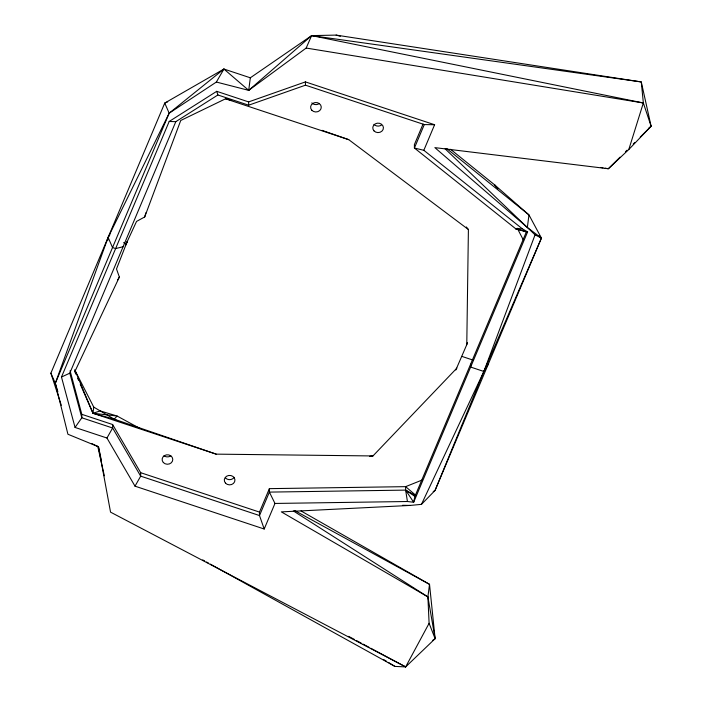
<?xml version="1.0" encoding="UTF-8"?>
<svg xmlns="http://www.w3.org/2000/svg" width="702" height="702" viewBox="0 0 702 702"><rect width="100%" height="100%" fill="white"/><g stroke="black" fill="none" stroke-linecap="round" stroke-linejoin="round"><path stroke-width="1.05" d="M455.817 369.998L466.777 344.656L468.401 229.519L466.356 226.948M456.897 368.102L372.955 455.949L216.198 454.141L92.989 413.285L93.752 407.116L74.658 369.761M61.311 405.308L50.886 373.174L108.108 237.434L169.173 113.18L216.365 82.046L248.71 90.356L250.324 77.799L311.635 35.618L336.118 35.1L641.277 81.932L651.114 126.246L628.799 149.517L608.362 168.743L434.871 147.631L527.351 227.474L535.056 234.837L541.426 238.083L435.047 490.461L421.454 504.361L410.196 505.431L281.344 511.881L427.895 596.893L435.117 638.68L405.651 666.9L394.919 666.409L210.363 564.136M432.441 640.531L435.117 638.68L429.106 623.297L427.895 596.893L429.519 584.336L301.018 510.933M433.213 491.567L435.047 490.461L483.862 371.472L541.426 238.083L527.351 227.474L528.966 214.917L494.489 184.749L450.508 149.272M107.66 240.689L108.108 237.434L164.742 103.071L223.92 69.042L250.324 77.799M415.76 495.296L405.624 486.653L405.633 490.11L413.653 502.263L527.623 231.879L526.351 231.958L414.9 496.384L413.653 502.263L407.423 501.509L274.973 503.448L269.384 492.102L269.375 488.645L405.624 486.653L422.209 480.01M216.198 454.141L114.25 419.182L92.989 413.285L75.202 370.849L119.366 277.062L116.506 268.971L127.141 241.663M125.447 245.56L127.202 241.681M125.377 245.542L136.557 221.411L144.691 216.971L145.902 212.767M466.777 344.656L467.418 342.576M628.799 149.517L643.348 102.966L641.277 81.932L311.635 35.618L248.71 90.356L223.92 69.042L169.173 113.18L55.318 383.283L67.918 434.24L98.473 446.788L101.421 460.617M57.836 391.619L55.318 383.283L108.108 237.434L109.907 234.705M144.691 216.971L180.73 120.49L225.535 98.806L231.678 100.342M535.056 234.837L483.862 371.472L421.454 504.361M274.973 503.448L264.198 529.01L135.012 486.17L106.95 438.022L75.053 427.439L61.478 377.035L169.191 121.472L216.716 91.33L248.622 101.913L305.414 81.897L434.608 124.737L423.832 150.298L522.358 228.826L527.623 231.879L515.768 228.808L414.408 148.025L414.399 144.568L423.052 124.043M75.053 427.439L81.827 417.787L69.805 373.166L175.816 121.665L217.883 94.981L248.692 105.195L305.475 85.179L424.298 124.579L434.608 124.737M264.198 529.01L259.503 515.549L259.486 512.091L269.375 488.645M424.298 124.579L414.408 148.025L423.832 150.298M248.71 90.356L306.169 48.052L311.635 35.618L643.348 102.966L651.114 126.246L640.233 137.065M91.69 443.532L98.473 446.788L110.547 512.144L405.651 666.9L429.106 623.297M106.95 438.022L112.627 428.001L112.618 424.534L81.809 414.32L70.077 370.744M135.012 486.17L140.681 476.149L140.672 472.692L112.618 424.534M216.365 82.046L223.92 69.042M117.69 279.861L119.366 277.062M488.232 364.285L483.862 371.472L470.647 367.058L470.63 364.154M93.752 407.116L114.25 419.182L117.094 416.023L139.926 428.466M620.024 157.16L608.362 168.743L605.133 168.19M625.464 151.746L627.018 150.202M633.23 144.024L634.792 142.48M648.639 128.343L651.114 126.246M61.478 377.035L69.805 373.166M167.725 101.825L164.742 103.071L169.173 113.18M92.989 413.285L100.158 410.907L117.094 416.023L92.989 413.285L80.274 384.231M123.096 246.727L115.619 248.578L112.531 247.543L108.108 237.434M369.691 456.326L372.955 455.949M526.351 231.958L515.768 228.808L522.358 228.826M402.544 505.3L410.196 505.431M169.191 121.472L175.816 121.665M515.768 228.808L519.945 229.431M306.169 48.052L643.348 102.966M600.815 167.453L602.974 167.822M336.118 35.1L340.33 36.285M225.535 98.806L348.754 139.663L468.401 229.519M140.672 472.692L259.486 512.091M461.837 356.379L473.227 360.17M123.552 242.708L126.641 243.761M322.034 130.344L348.754 139.663M114.25 419.182L116.199 420.165M348.631 636.363L354.431 639.469M356.362 640.505L361.197 643.093M363.127 644.129L368.927 647.235M370.858 648.271L405.651 666.9M294.7 510.556L429.519 584.336L435.117 638.68M202.72 559.898L204.633 560.959M206.537 562.012L208.45 563.074M415.514 495.621L405.633 490.11L269.384 492.102L259.503 515.549L140.681 476.149L112.627 428.001L81.827 417.787L81.809 414.32M383.678 659.564L386.495 661.275M388.364 662.416L394.919 666.409M293.296 510.889L427.895 596.893M414.9 496.384L405.633 490.11L407.423 501.509M446.718 148.561L528.966 214.917L541.426 238.083L539.259 235.618M445.121 148.815L527.351 227.474M498.095 188.856L494.489 184.749L496.419 187.364M517.269 228.255L523.315 239.908M74.579 371.209L75.895 374.21M77.65 378.22L78.527 380.221M50.886 373.174L55.318 383.283M216.716 91.33L217.883 94.981M97.736 446.27L104.335 475.798M305.414 81.897L305.475 85.179M248.622 101.913L248.692 105.195M319.296 103.545A5.335 4.739 -0.2 0 1 311.793 102.904M381.467 125.026A5.335 4.739 -0.2 0 1 373.964 124.386M234.205 477.334A5.335 4.739 -0.2 0 1 225.482 477.957M170.814 455.817A5.335 4.739 -0.2 0 1 163.952 455.756M311.82 110.258A5.335 4.739 -0.2 0 0 320.928 108.898A5.335 4.739 -0.2 0 0 315.058 102.571A5.335 4.739 -0.2 0 0 311.82 110.258M373.982 130.87A5.335 4.739 -0.2 0 0 383.099 129.51A5.335 4.739 -0.2 0 0 377.22 123.192A5.335 4.739 -0.2 0 0 373.982 130.87M163.338 462.53A5.335 4.739 -0.2 0 0 172.446 461.17A5.335 4.739 -0.2 0 0 166.576 454.843A5.335 4.739 -0.2 0 0 163.338 462.53M225.5 483.143A5.335 4.739 -0.2 0 0 234.617 481.783A5.335 4.739 -0.2 0 0 228.738 475.465A5.335 4.739 -0.2 0 0 225.5 483.143"/></g></svg>
